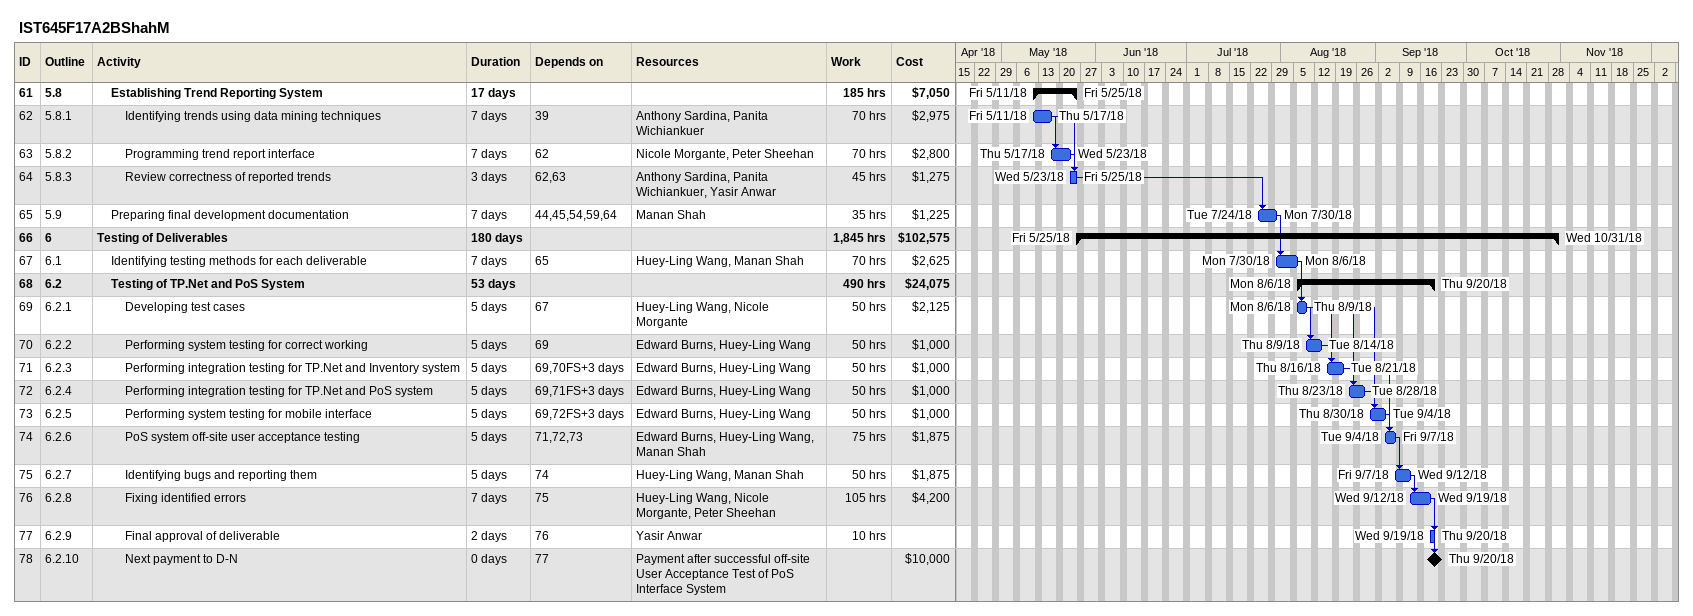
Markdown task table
IST645F17A2BShahM

| ID | WBS | Task | Duration | Start | Finish | Predecessors | Resources | Work (h) | Cost ($) |
|---|---|---|---|---|---|---|---|---|---|
| 61 | 5.8 | **Establishing Trend Reporting System** | 17d | 2018-05-11 | 2018-05-25 |  |  | 185 | 7050 |
| 62 | 5.8.1 | Identifying trends using data mining techniques | 7d | 2018-05-11 | 2018-05-17 | 39 | Anthony Sardina, Panita Wichiankuer | 70 | 2975 |
| 63 | 5.8.2 | Programming trend report interface | 7d | 2018-05-17 | 2018-05-23 | 62 | Nicole Morgante, Peter Sheehan | 70 | 2800 |
| 64 | 5.8.3 | Review correctness of reported trends | 3d | 2018-05-23 | 2018-05-25 | 62, 63 | Anthony Sardina, Panita Wichiankuer, Yasir Anwar | 45 | 1275 |
| 65 | 5.9 | Preparing final development documentation | 7d | 2018-07-24 | 2018-07-30 | 44, 45, 54, 59, 64 | Manan Shah | 35 | 1225 |
| 66 | 6 | **Testing of Deliverables** | 180d | 2018-05-25 | 2018-10-31 |  |  | 1845 | 102575 |
| 67 | 6.1 | Identifying testing methods for each deliverable | 7d | 2018-07-30 | 2018-08-06 | 65 | Huey-Ling Wang, Manan Shah | 70 | 2625 |
| 68 | 6.2 | **Testing of TP.Net and PoS System** | 53d | 2018-08-06 | 2018-09-20 |  |  | 490 | 24075 |
| 69 | 6.2.1 | Developing test cases | 5d | 2018-08-06 | 2018-08-09 | 67 | Huey-Ling Wang, Nicole Morgante | 50 | 2125 |
| 70 | 6.2.2 | Performing system testing for correct working | 5d | 2018-08-09 | 2018-08-14 | 69 | Edward Burns, Huey-Ling Wang | 50 | 1000 |
| 71 | 6.2.3 | Performing integration testing for TP.Net and Inventory system | 5d | 2018-08-16 | 2018-08-21 | 69, 70FS+3d | Edward Burns, Huey-Ling Wang | 50 | 1000 |
| 72 | 6.2.4 | Performing integration testing for TP.Net and PoS system | 5d | 2018-08-23 | 2018-08-28 | 69, 71FS+3d | Edward Burns, Huey-Ling Wang | 50 | 1000 |
| 73 | 6.2.5 | Performing system testing for mobile interface | 5d | 2018-08-30 | 2018-09-04 | 69, 72FS+3d | Edward Burns, Huey-Ling Wang | 50 | 1000 |
| 74 | 6.2.6 | PoS system off-site user acceptance testing | 5d | 2018-09-04 | 2018-09-07 | 71, 72, 73 | Edward Burns, Huey-Ling Wang, Manan Shah | 75 | 1875 |
| 75 | 6.2.7 | Identifying bugs and reporting them | 5d | 2018-09-07 | 2018-09-12 | 74 | Huey-Ling Wang, Manan Shah | 50 | 1875 |
| 76 | 6.2.8 | Fixing identified errors | 7d | 2018-09-12 | 2018-09-19 | 75 | Huey-Ling Wang, Nicole Morgante, Peter Sheehan | 105 | 4200 |
| 77 | 6.2.9 | Final approval of deliverable | 2d | 2018-09-19 | 2018-09-20 | 76 | Yasir Anwar | 10 |  |
| 78 | 6.2.10 | Next payment to D-N | 0d | 2018-09-20 | 2018-09-20 | 77 | Payment after successful off-site User Acceptance Test of PoS Interface System |  | 10000 |
